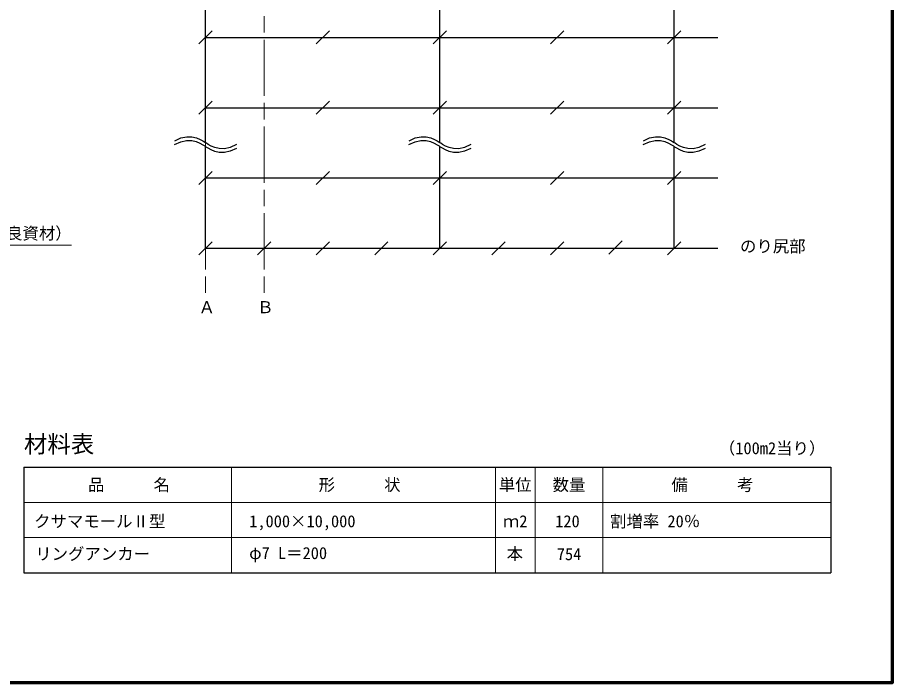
# Model space of a CAD drawing. Units: millimetres, scale not verified. Extents: x 200 to 8200, y 200 to 5838.
# Drawn here: x 4466 to 8200, y 200 to 3037 of the extents above; entities that cross this region are included whole.
import ezdxf
from ezdxf.enums import TextEntityAlignment as Align

# ---------------------------------------------------------------- set-up
doc = ezdxf.new("R2010")
doc.units = ezdxf.units.MM
doc.header["$LTSCALE"] = 20
doc.linetypes.add('CHAIN', pattern=[18.5, 12, -1.5, 3.5, -1.5])
for name, color, linetype, lineweight in [('C-BMK', 3, 'CHAIN', 13), ('C-MTR-FRAM', 5, 'Continuous', 25), ('C-MTR-LINE', 5, 'Continuous', 13), ('C-STR', 7, 'Continuous', 25), ('C-STR-HTXT', 1, 'Continuous', 13), ('C-STR-TXT', 7, 'Continuous', 25), ('C-TTL', 2, 'Continuous', 70)]:
    doc.layers.add(name, color=color, linetype=linetype, lineweight=lineweight)
for name, color, linetype in [('C-BMK-TXT', 3, 'Continuous'), ('C-MTR', 5, 'Continuous'), ('C-MTR-TXT', 5, 'Continuous')]:
    doc.layers.add(name, color=color, linetype=linetype)
doc.styles.add('ＭＳ ゴシック', font='')
doc.styles.get('ＭＳ ゴシック').set_extended_font_data('MS Gothic')

msp = doc.modelspace()

# ---------------------------------------------------------------- linework, layer by layer
at = {"layer": 'C-BMK'}
for p, q in [((5268.52, 4422.27), (5268.52, 1859.76)), ((5518.52, 4422.27), (5518.52, 1853.77))]:
    msp.add_line(p, q, dxfattribs=at)
at = {"layer": 'C-MTR-FRAM'}
for p, q in [((4493.51, 1118.52), (7937.09, 1118.52)), ((4493.51, 1118.52), (4493.51, 667.7)), ((7937.09, 1118.52), (7937.09, 667.7)), ((4493.51, 667.7), (7937.09, 667.7))]:
    msp.add_line(p, q, dxfattribs=at)
at = {"layer": 'C-MTR-LINE'}
for p, q in [((5379.19, 1118.52), (5379.19, 667.7)), ((6506.29, 1118.52), (6506.29, 667.7)), ((6674.49, 1118.52), (6674.49, 667.7)), ((6964.49, 1118.52), (6964.49, 667.7)), ((4493.51, 968.52), (7937.09, 968.52)), ((4493.51, 818.11), (7937.09, 818.11))]:
    msp.add_line(p, q, dxfattribs=at)
at = {"layer": 'C-STR'}
for p, q in [((5268.52, 2502.58), (5268.52, 4152.27)), ((6268.52, 2502.58), (6268.52, 4152.27)), ((7268.52, 2502.58), (7268.52, 4152.27)), ((5240.24, 2923.99), (5296.81, 2980.56)), ((5740.24, 2923.99), (5796.81, 2980.56)), ((6240.24, 2923.99), (6296.81, 2980.56)), ((6740.24, 2923.99), (6796.81, 2980.56)), ((7240.24, 2923.99), (7296.81, 2980.56)), ((5240.24, 2623.99), (5296.81, 2680.56)), ((5740.24, 2623.99), (5796.81, 2680.56)), ((6240.24, 2623.99), (6296.81, 2680.56)), ((6740.24, 2623.99), (6796.81, 2680.56)), ((7240.24, 2623.99), (7296.81, 2680.56)), ((5268.52, 2052.27), (5268.52, 2486.6)), ((6268.52, 2052.27), (6268.52, 2486.6)), ((7268.52, 2052.27), (7268.52, 2486.6)), ((5240.24, 2323.99), (5296.81, 2380.56)), ((5740.24, 2323.99), (5796.81, 2380.56)), ((6240.24, 2323.99), (6296.81, 2380.56)), ((6740.24, 2323.99), (6796.81, 2380.56)), ((7240.24, 2323.99), (7296.81, 2380.56)), ((5240.24, 2023.99), (5296.81, 2080.56)), ((5490.24, 2023.99), (5546.81, 2080.56)), ((5740.24, 2023.99), (5796.81, 2080.56)), ((5990.24, 2023.99), (6046.81, 2080.56)), ((6240.24, 2023.99), (6296.81, 2080.56)), ((6490.24, 2023.99), (6546.81, 2080.56)), ((6740.24, 2023.99), (6796.81, 2080.56)), ((6989.87, 2027.03), (7046.44, 2083.6)), ((7240.24, 2023.99), (7296.81, 2080.56))]:
    msp.add_line(p, q, dxfattribs=at)
at = {"layer": 'C-STR', "color": 3}
for p, q in [((5268.52, 2952.27), (7454.21, 2952.27)), ((5268.52, 2652.27), (7454.21, 2652.27)), ((5268.52, 2352.27), (7454.21, 2352.27)), ((5268.52, 2052.27), (7454.21, 2052.27))]:
    msp.add_line(p, q, dxfattribs=at)
at = {"layer": 'C-STR'}
for points in [[(5136.61, 2494.62), (5209.98, 2539.24), (5265.48, 2486.83), (5268.31, 2486.66)], [(5136.83, 2510.54), (5210.2, 2555.16), (5265.7, 2502.75), (5268.52, 2502.58)], [(6136.61, 2494.62), (6209.98, 2539.24), (6265.48, 2486.83), (6268.31, 2486.66)], [(6136.83, 2510.54), (6210.2, 2555.16), (6265.7, 2502.75), (6268.52, 2502.58)], [(7136.61, 2494.62), (7209.98, 2539.24), (7265.48, 2486.83), (7268.31, 2486.66)], [(7136.83, 2510.54), (7210.2, 2555.16), (7265.7, 2502.75), (7268.52, 2502.58)], [(5400.22, 2494.62), (5326.85, 2450), (5271.35, 2502.41), (5268.52, 2502.58)], [(6400.22, 2494.62), (6326.85, 2450), (6271.35, 2502.41), (6268.52, 2502.58)], [(7400.22, 2494.62), (7326.85, 2450), (7271.35, 2502.41), (7268.52, 2502.58)], [(5400.01, 2478.71), (5326.64, 2434.08), (5271.14, 2486.49), (5268.31, 2486.66)], [(6400.01, 2478.71), (6326.64, 2434.08), (6271.14, 2486.49), (6268.31, 2486.66)], [(7400.01, 2478.71), (7326.64, 2434.08), (7271.14, 2486.49), (7268.31, 2486.66)]]:
    msp.add_open_spline(points, degree=3, dxfattribs=at)
at = {"layer": 'C-STR-HTXT'}
msp.add_line((3577.09, 2065.18), (4697.09, 2065.18), dxfattribs=at)
at = {"layer": 'C-TTL'}
msp.add_lwpolyline([(200, 200), (8200, 200), (8200, 5740), (200, 5740)], close=True, dxfattribs=at)

# ---------------------------------------------------------------- texts
at = {"layer": 'C-BMK-TXT', "style": 'ＭＳ ゴシック'}
for s, p in [('Ａ', (5273.88, 1760.16)), ('Ｂ', (5523.88, 1760.16))]:
    msp.add_text(s, height=51.32, dxfattribs=at).set_placement(p, align=Align.BOTTOM_CENTER)
at = {"layer": 'C-MTR', "style": 'ＭＳ ゴシック'}
msp.add_text('材料表', height=73.31, dxfattribs=at).set_placement((4493.51, 1158.52), align=Align.BOTTOM_LEFT)
at = {"layer": 'C-MTR-TXT', "style": 'ＭＳ ゴシック'}
for s, p in [('（100m2当り）', (7458.99, 1158.52)), ('\u3000品\u3000\u3000\u3000名\u3000', (4696.64, 1002.29)), ('形\u3000\u3000\u3000状\u3000', (5750.83, 1002.29)), ('単位', (6519.68, 1002.29)), ('数量', (6749.45, 1002.29)), ('\u3000備\u3000\u3000\u3000考\u3000', (7186.65, 1002.29)), ('リングアンカー', (4541.55, 707.7)), ('φ7 L＝200', (5454.61, 711.04)), ('本', (6553.45, 708.21)), ('754', (6767.33, 706.48))]:
    msp.add_text(s, height=51.32, dxfattribs=at).set_placement(p, align=Align.BOTTOM_LEFT)
for s, p in [('クサマモールⅡ型', (4536.74, 887.83)), ('1,000×10,000', (5454.61, 887.83)), ('ｍ2', (6537.48, 887.83)), ('120', (6760.54, 887.83)), ('割増率 20％', (6994.49, 887.83))]:
    msp.add_text(s, height=51.32, dxfattribs=at).set_placement(p, align=Align.MIDDLE_LEFT)
at = {"layer": 'C-STR-HTXT', "color": 7, "style": 'ＭＳ ゴシック'}
msp.add_text('薄綿（種子・肥料・土壌改良資材）', height=51.32, dxfattribs=at).set_placement((3577.09, 2075.18), align=Align.BOTTOM_LEFT)
at = {"layer": 'C-STR-TXT', "style": 'ＭＳ ゴシック'}
msp.add_text('のり尻部', height=51.32, dxfattribs=at).set_placement((7549.17, 2020.18), align=Align.BOTTOM_LEFT)

doc.saveas('drawing.dxf')
